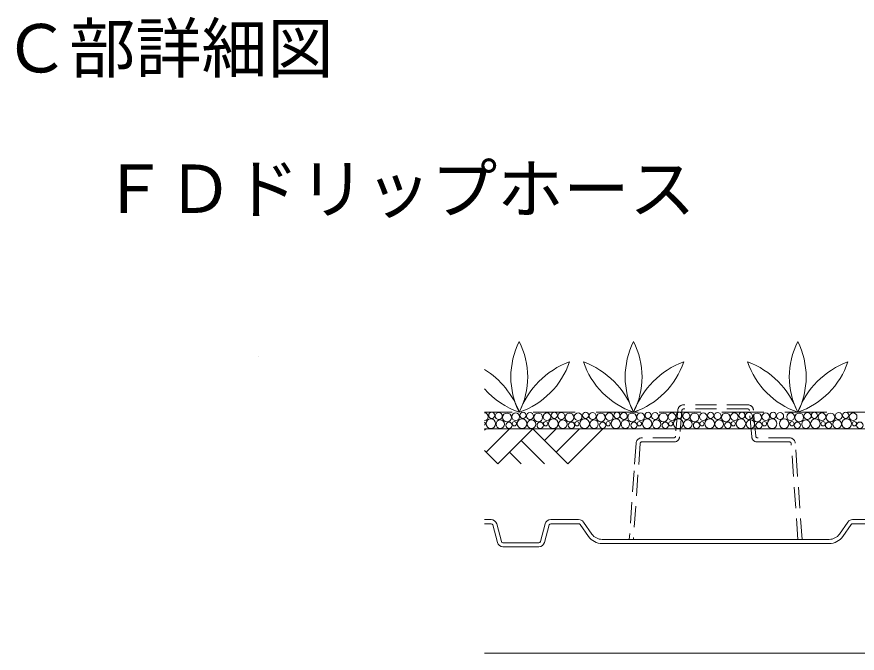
# Model space of a CAD drawing. Units: millimetres, scale not verified. Extents: x -3947 to 3947, y -2774 to 2774.
# Drawn here: x 1013 to 1522, y -58 to 327 of the extents above; entities that cross this region are included whole.
import ezdxf
from ezdxf.enums import TextEntityAlignment as Align

# ---------------------------------------------------------------- set-up
doc = ezdxf.new("R2010")
doc.units = ezdxf.units.MM
doc.header["$LTSCALE"] = 2
doc.linetypes.add('USER1', pattern=[19.05, 12.7, -6.35])
doc.linetypes.add('USER2', pattern=[9.525, 6.35, -3.175])
for name, color, linetype, lineweight in [('0-3_MOJI', 7, 'Continuous', 18), ('0-5_ecom', 7, 'Continuous', 9), ('0-6_KANAMONO', 4, 'Continuous', 18), ('0-8_GREEN', 7, 'Continuous', 9)]:
    doc.layers.add(name, color=color, linetype=linetype, lineweight=lineweight)
doc.styles.add('ＭＳ ゴシック', font='')
doc.styles.get('ＭＳ ゴシック').set_extended_font_data('MS Gothic')

msp = doc.modelspace()

# ---------------------------------------------------------------- linework, layer by layer
at = {"layer": '0-5_ecom', "linetype": 'USER2'}
for p, q in [((1456.142, 92.146), (1417.223, 92.146)), ((1413.736, 88.947), (1412.365, 73.06)), ((1416.226, 88.732), (1414.855, 72.845)), ((1456.142, 89.646), (1417.223, 89.646)), ((1458.509, 72.845), (1457.138, 88.732)), ((1461, 73.06), (1459.629, 88.947)), ((1411.368, 72.146), (1391.915, 72.146)), ((1481.449, 72.146), (1461.996, 72.146)), ((1390.918, 68.716), (1386.857, 10.646)), ((1486.507, 10.646), (1482.447, 68.716))]:
    msp.add_line(p, q, dxfattribs=at)
at = {"layer": '0-5_ecom', "color": 3, "linetype": 'USER1', "lineweight": 18}
msp.add_line((1656.354, 87.646), (1296.682, 87.646), dxfattribs=at)
at = {"layer": '0-5_ecom'}
for p, q in [((1656.179, 77.646), (1296.682, 77.646)), ((1297.563, 77.646), (1296.682, 76.766)), ((1311.705, 77.646), (1297.563, 63.504)), ((1325.848, 77.646), (1304.634, 56.433)), ((1325.848, 77.646), (1347.061, 56.433)), ((1339.99, 77.646), (1332.919, 70.575)), ((1354.132, 77.646), (1339.99, 63.504)), ((1368.274, 77.646), (1347.061, 56.433)), ((1318.777, 70.575), (1332.919, 56.433)), ((1296.682, 64.384), (1304.634, 56.433)), ((1311.706, 63.504), (1318.777, 56.433)), ((1296.682, 22.646), (1300.615, 22.646)), ((1336.75, 22.646), (1353.665, 22.646)), ((1356.521, 21.169), (1361.733, 13.811)), ((1511.631, 13.811), (1516.843, 21.169)), ((1519.699, 22.646), (1536.615, 22.646)), ((1300.615, 20.146), (1296.682, 20.146)), ((1304.438, 8.74), (1301.581, 19.405)), ((1303.996, 20.052), (1306.853, 9.387)), ((1330.511, 9.387), (1333.369, 20.052)), ((1335.784, 19.405), (1332.926, 8.74)), ((1353.665, 20.146), (1336.75, 20.146)), ((1359.693, 12.366), (1354.481, 19.724)), ((1518.883, 19.724), (1513.671, 12.366)), ((1536.615, 20.146), (1519.699, 20.146)), ((1367.853, 10.646), (1505.511, 10.646)), ((1307.819, 8.646), (1329.545, 8.646)), ((1329.545, 6.146), (1307.819, 6.146)), ((1505.511, 8.146), (1367.853, 8.146))]:
    msp.add_line(p, q, dxfattribs=at)
at = {"layer": '0-5_ecom', "linetype": 'USER2'}
for points in [[(1388.424, 68.89), (1387.253, 52.146), (1384.351, 10.646)], [(1411.368, 69.646), (1402.935, 69.646), (1391.915, 69.646)], [(1481.449, 69.646), (1470.43, 69.646), (1461.996, 69.646)], [(1489.014, 10.646), (1486.112, 52.146), (1484.941, 68.89)]]:
    msp.add_lwpolyline(points, dxfattribs=at)
at = {"layer": '0-5_ecom'}
for centre, radius in [((1301.041, 85.754), 1.865), ((1305.261, 85.315), 2.127), ((1310.256, 84.503), 2.658), ((1315.479, 84.914), 2.322), ((1319.984, 85.754), 1.865), ((1324.203, 85.315), 2.127), ((1329.199, 84.503), 2.658), ((1334.422, 84.914), 2.322), ((1338.927, 85.754), 1.865), ((1343.146, 85.315), 2.127), ((1348.142, 84.503), 2.658), ((1353.365, 84.914), 2.322), ((1357.87, 85.754), 1.865), ((1362.089, 85.315), 2.127), ((1367.085, 84.503), 2.658), ((1372.308, 84.914), 2.322), ((1376.812, 85.754), 1.865), ((1381.032, 85.315), 2.127), ((1386.027, 84.503), 2.658), ((1391.25, 84.914), 2.322), ((1395.755, 85.754), 1.865), ((1399.974, 85.315), 2.127), ((1404.97, 84.503), 2.658), ((1410.193, 84.914), 2.322), ((1414.698, 85.754), 1.865), ((1418.917, 85.315), 2.127), ((1423.913, 84.503), 2.658), ((1429.136, 84.914), 2.322), ((1433.641, 85.754), 1.865), ((1437.86, 85.315), 2.127), ((1442.856, 84.503), 2.658), ((1448.079, 84.914), 2.322), ((1452.583, 85.754), 1.865), ((1456.803, 85.315), 2.127), ((1461.798, 84.503), 2.658), ((1467.021, 84.914), 2.322), ((1471.526, 85.754), 1.865), ((1475.745, 85.315), 2.127), ((1482.114, 84.914), 2.322), ((1487.337, 84.503), 2.658), ((1492.333, 85.315), 2.127), ((1496.552, 85.754), 1.865), ((1501.057, 84.914), 2.322), ((1506.28, 84.503), 2.658), ((1511.276, 85.315), 2.127), ((1515.495, 85.754), 1.865), ((1520, 84.914), 2.322), ((1300.44, 80.732), 2.903), ((1306.176, 80.372), 2.579), ((1311.429, 79.771), 1.925), ((1314.719, 80.714), 1.311), ((1319.383, 80.732), 2.903), ((1325.119, 80.372), 2.579), ((1330.371, 79.771), 1.925), ((1333.662, 80.714), 1.311), ((1338.326, 80.732), 2.903), ((1344.062, 80.372), 2.579), ((1349.314, 79.771), 1.925), ((1352.605, 80.714), 1.311), ((1357.269, 80.732), 2.903), ((1363.004, 80.372), 2.579), ((1368.257, 79.771), 1.925), ((1371.548, 80.714), 1.311), ((1376.211, 80.732), 2.903), ((1381.947, 80.372), 2.579), ((1387.2, 79.771), 1.925), ((1390.49, 80.714), 1.311), ((1395.154, 80.732), 2.903), ((1400.89, 80.372), 2.579), ((1406.142, 79.771), 1.925), ((1409.433, 80.714), 1.311), ((1414.097, 80.732), 2.903), ((1419.833, 80.372), 2.579), ((1425.085, 79.771), 1.925), ((1428.376, 80.714), 1.311), ((1433.04, 80.732), 2.903), ((1438.775, 80.372), 2.579), ((1444.028, 79.771), 1.925), ((1447.319, 80.714), 1.311), ((1451.982, 80.732), 2.903), ((1457.718, 80.372), 2.579), ((1462.971, 79.771), 1.925), ((1466.261, 80.714), 1.311), ((1470.925, 80.732), 2.903), ((1478.211, 80.732), 2.903), ((1482.874, 80.714), 1.311), ((1486.165, 79.771), 1.925), ((1491.417, 80.372), 2.579), ((1497.153, 80.732), 2.903), ((1501.817, 80.714), 1.311), ((1505.108, 79.771), 1.925), ((1510.36, 80.372), 2.579), ((1516.096, 80.732), 2.903), ((1520.76, 80.714), 1.311), ((1524.05, 79.771), 1.925)]:
    msp.add_circle(centre, radius, dxfattribs=at)
for centre, radius, start, end in [((1160.609, 121.426), 1, 164.89368, 165.00003), ((1296.537, 84.914), 2.322, 273.59308, 86.40692), ((1295.777, 80.714), 1.311, 313.69291, 46.30709), ((1300.615, 19.146), 3.5, 15.00004, 90), ((1336.75, 19.146), 3.5, 90, 164.99996), ((1353.665, 19.146), 3.5, 35.31126, 90), ((1519.699, 19.146), 3.5, 90, 144.68874), ((1300.615, 19.146), 1, 14.99997, 90), ((1336.75, 19.146), 1, 90, 165.00003), ((1353.665, 19.146), 1, 35.31121, 90), ((1519.699, 19.146), 1, 90, 144.68879), ((1367.853, 18.146), 10, 215.31121, 270), ((1367.853, 18.146), 7.5, 215.31126, 270), ((1505.511, 18.146), 7.5, 270, 324.68874), ((1505.511, 18.146), 10, 270, 324.68879), ((1307.819, 9.646), 3.5, 194.99997, 270), ((1307.819, 9.646), 1, 195.00004, 270), ((1329.545, 9.646), 1, 270, 344.99996), ((1329.545, 9.646), 3.5, 270, 345.00003)]:
    msp.add_arc(centre, radius, start, end, dxfattribs=at)
at = {"layer": '0-5_ecom', "linetype": 'USER2'}
for centre, radius, start, end in [((1417.223, 88.646), 3.5, 90, 175.06815), ((1456.142, 88.646), 3.5, 4.93185, 90), ((1417.223, 88.646), 1, 90, 175.06819), ((1456.142, 88.646), 1, 4.93181, 90), ((1391.915, 68.646), 3.5, 90, 175.99999), ((1411.368, 73.146), 1, 270, 355.06815), ((1411.368, 73.146), 3.5, 270, 355.06819), ((1461.996, 73.146), 3.5, 184.93181, 270), ((1461.996, 73.146), 1, 184.93185, 270), ((1481.449, 68.646), 3.5, 4.00001, 90), ((1391.915, 68.646), 1, 90, 176), ((1481.449, 68.646), 1, 4, 90)]:
    msp.add_arc(centre, radius, start, end, dxfattribs=at)
at = {"layer": '0-6_KANAMONO'}
msp.add_line((1296.682, -58.28), (2096.682, -58.28), dxfattribs=at)
at = {"layer": '0-8_GREEN'}
for centre, radius, start, end in [((1359.916, 109.039), 47.326, 153.12829, 206.87401), ((1275.486, 109.039), 47.326, 333.12599, 26.87171), ((1429.171, 109.039), 47.326, 153.12829, 206.87401), ((1344.741, 109.039), 47.326, 333.12599, 26.87171), ((1528.623, 109.039), 47.326, 153.12829, 206.87401), ((1444.193, 109.039), 47.326, 333.12599, 26.87171), ((1366.396, 69.67), 51.907, 110.6415, 159.73837), ((1301.953, 133.687), 48.659, 288.88305, 341.49791), ((1338.261, 69.67), 51.907, 20.26163, 69.3585), ((1402.704, 133.687), 48.659, 198.50209, 251.11695), ((1435.651, 69.67), 51.907, 110.6415, 159.73837), ((1371.208, 133.687), 48.659, 288.88305, 341.49791), ((1437.713, 69.67), 51.907, 20.26163, 69.3585), ((1502.156, 133.687), 48.659, 198.50209, 251.11695), ((1470.66, 133.687), 48.659, 288.88305, 341.49791), ((1535.103, 69.67), 51.907, 110.6415, 159.73837), ((1269.006, 69.67), 51.907, 20.26163, 57.7786), ((1333.449, 133.687), 48.659, 220.92286, 251.11695)]:
    msp.add_arc(centre, radius, start, end, dxfattribs=at)

# ---------------------------------------------------------------- texts
at = {"layer": '0-3_MOJI', "style": 'ＭＳ ゴシック'}
for s, p in [('Ｃ部詳細図', (1005.055, 284.656)), ('ＦＤドリップホース', (1064.314, 199.513))]:
    msp.add_text(s, height=29.33, dxfattribs=at).set_placement(p, align=Align.BOTTOM_LEFT)

doc.saveas('drawing.dxf')
